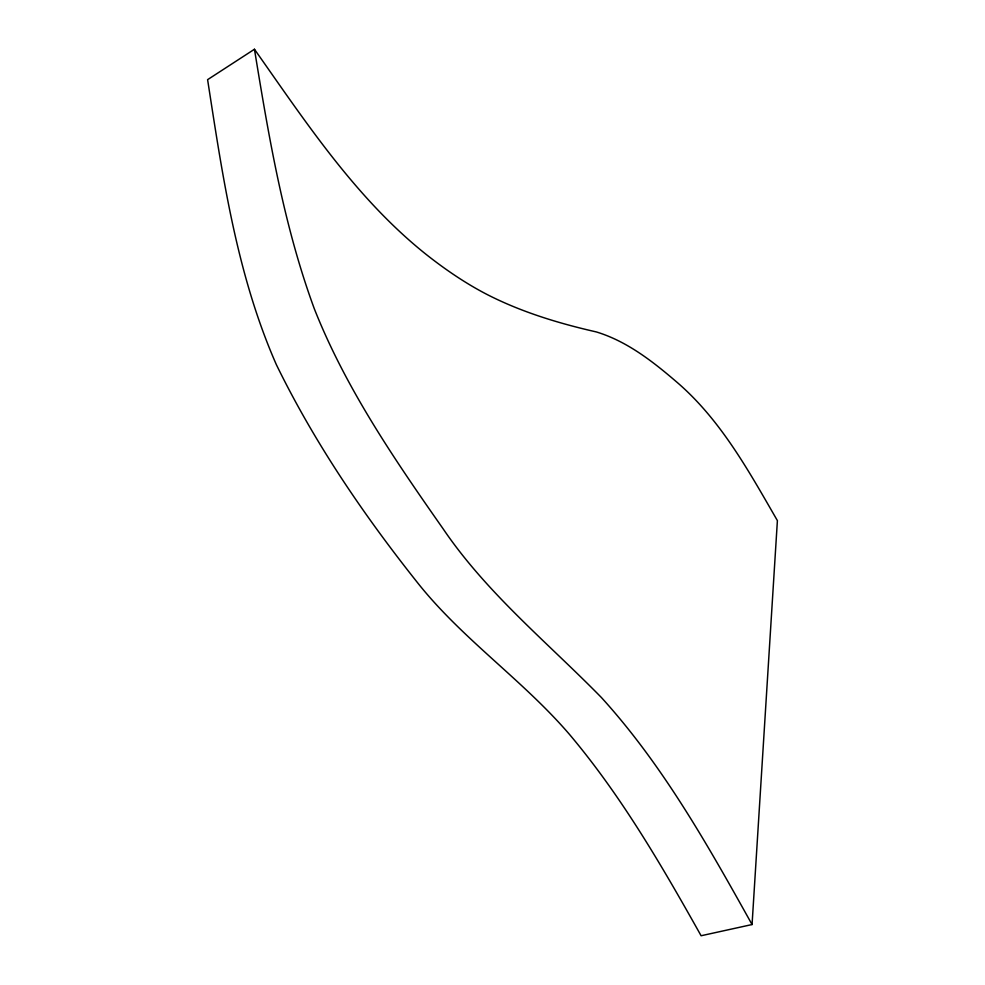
<?xml version="1.0" encoding="UTF-8"?>
<svg xmlns="http://www.w3.org/2000/svg" width="985" height="985" viewBox="0 0 985 985"><rect width="100%" height="100%" fill="white"/><g stroke="black" fill="none" stroke-linecap="round" stroke-linejoin="round"><path stroke-width="1.48" d="M752.06 924.546L777.399 520.622C748.859 471.249 720.725 419.77 676.806 382.106C652.796 361.495 627.014 341.253 596.294 331.92C559.578 323.572 523.269 312.627 489.508 295.722A419.992 173.446 59.1 0 1 425.064 253.551C355.302 197.542 305.473 121.623 254.45 49.25L207.601 79.662C222.585 176.155 236.72 274.63 276.379 364.696C314.843 443.459 364.659 516.399 419.228 584.819C463.738 640.041 523.146 680.512 569.293 734.182C621.252 795.72 661.821 865.741 701.098 935.75L752.06 924.546C707.846 845.265 662.794 765.062 601.404 697.515C547.451 642.442 486.885 593.302 443.201 528.933C394.394 459.305 345.661 388.127 314.264 308.637C283.557 225.06 268.782 136.804 254.45 49.25"/></g></svg>
